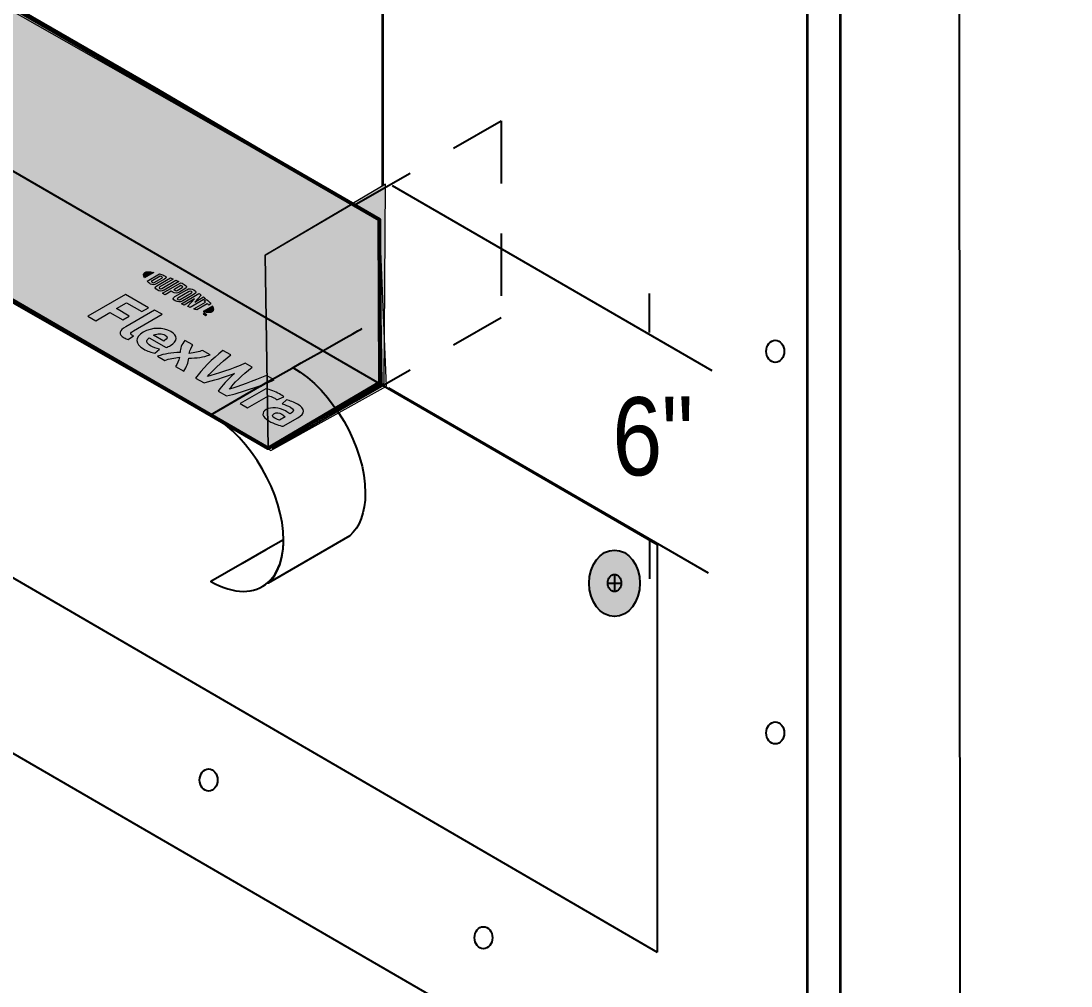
# Model space of a CAD drawing. Header units: inches. Extents: x -17.6 to 82.3, y -15.1 to 23.2.
# Drawn here: x -7.056 to -4.956, y -2.628 to -0.698 of the extents above; entities that cross this region are included whole.
import ezdxf

# ---------------------------------------------------------------- set-up
doc = ezdxf.new("R2010")
doc.units = ezdxf.units.IN
doc.header["$MEASUREMENT"] = 0
for name, pattern in [('AI-Linetype-14', [0.1875, 0.125, -0.0625]), ('AI-Linetype-15', [0.1875, 0.125, -0.0625]), ('AI-Linetype-16', [0.1875, 0.125, -0.0625])]:
    doc.linetypes.add(name, pattern=pattern)
for name, color, linetype, lineweight in [('.ATI-HATCH', 7, 'Continuous', 0), ('G-ANNO-TTLB', 7, 'Continuous', 0), ('TYVEK', 7, 'Continuous', 0)]:
    doc.layers.add(name, color=color, linetype=linetype, lineweight=lineweight)

# ---------------------------------------------------------------- blocks, each defined once
blk = doc.blocks.new('Block_63')
at = {"layer": 'TYVEK', "true_color": 0x000000, "transparency": 33554687}
h = blk.add_hatch(color=18, dxfattribs=at)
h.dxf.hatch_style = 2
edge = h.paths.add_edge_path()
edge.add_spline(control_points=[(-6.9219, -1.2885), (-6.9219, -1.2885), (-6.8469, -1.245), (-6.8469, -1.245), (-6.8469, -1.245), (-6.8009, -1.2714), (-6.8009, -1.2714), (-6.8009, -1.2714), (-6.814, -1.279), (-6.814, -1.279), (-6.814, -1.279), (-6.8446, -1.2614), (-6.8446, -1.2614), (-6.8446, -1.2614), (-6.8649, -1.2733), (-6.8649, -1.2733), (-6.8649, -1.2733), (-6.8392, -1.288), (-6.8392, -1.288), (-6.8392, -1.288), (-6.8523, -1.2956), (-6.8523, -1.2956), (-6.8523, -1.2956), (-6.878, -1.2808), (-6.878, -1.2808), (-6.878, -1.2808), (-6.9065, -1.2974), (-6.9065, -1.2974), (-6.9065, -1.2974), (-6.9219, -1.2885), (-6.9219, -1.2885)], knot_values=[0, 0, 0, 0, 1, 1, 1, 2, 2, 2, 3, 3, 3, 4, 4, 4, 5, 5, 5, 6, 6, 6, 7, 7, 7, 8, 8, 8, 9, 9, 9, 10, 10, 10, 10], degree=3, periodic=0)
h = blk.add_hatch(color=18, dxfattribs=at)
h.dxf.hatch_style = 2
edge = h.paths.add_edge_path()
edge.add_spline(control_points=[(-6.831, -1.3178), (-6.8368, -1.3212), (-6.8384, -1.3238), (-6.8341, -1.3263), (-6.833, -1.3269), (-6.8318, -1.3275), (-6.8306, -1.3279), (-6.8306, -1.3279), (-6.8412, -1.3353), (-6.8412, -1.3353), (-6.8437, -1.3344), (-6.8475, -1.3327), (-6.8496, -1.3315), (-6.8621, -1.3244), (-6.859, -1.3168), (-6.8462, -1.3094), (-6.8462, -1.3094), (-6.789, -1.2762), (-6.789, -1.2762), (-6.789, -1.2762), (-6.7732, -1.2842), (-6.7732, -1.2842), (-6.7732, -1.2842), (-6.831, -1.3178), (-6.831, -1.3178)], knot_values=[0, 0, 0, 0, 1, 1, 1, 2, 2, 2, 3, 3, 3, 4, 4, 4, 5, 5, 5, 6, 6, 6, 7, 7, 7, 8, 8, 8, 8], degree=3, periodic=0)
h = blk.add_hatch(color=18, dxfattribs=at)
h.dxf.hatch_style = 2
edge = h.paths.add_edge_path()
edge.add_spline(control_points=[(-6.7906, -1.3263), (-6.7906, -1.3263), (-6.7701, -1.3381), (-6.7701, -1.3381), (-6.7701, -1.3381), (-6.7688, -1.3373), (-6.7688, -1.3373), (-6.7628, -1.3338), (-6.7617, -1.3294), (-6.7676, -1.326), (-6.7739, -1.3224), (-6.7824, -1.3226), (-6.7906, -1.3263)], knot_values=[0, 0, 0, 0, 1, 1, 1, 2, 2, 2, 3, 3, 3, 4, 4, 4, 4], degree=3, periodic=0)
edge = h.paths.add_edge_path()
edge.add_spline(control_points=[(-6.7881, -1.3626), (-6.795, -1.3611), (-6.8035, -1.358), (-6.8107, -1.3539), (-6.828, -1.3439), (-6.829, -1.3307), (-6.8112, -1.3204), (-6.7942, -1.3105), (-6.7717, -1.3101), (-6.7559, -1.3192), (-6.7417, -1.3273), (-6.7424, -1.3384), (-6.7567, -1.3467), (-6.7599, -1.3486), (-6.7629, -1.3501), (-6.7653, -1.3512), (-6.7653, -1.3512), (-6.7994, -1.3316), (-6.7994, -1.3316), (-6.8066, -1.3374), (-6.8054, -1.3426), (-6.7967, -1.3475), (-6.7914, -1.3506), (-6.7852, -1.3528), (-6.7786, -1.3543), (-6.7786, -1.3543), (-6.7881, -1.3626), (-6.7881, -1.3626)], knot_values=[0, 0, 0, 0, 1, 1, 1, 2, 2, 2, 3, 3, 3, 4, 4, 4, 5, 5, 5, 6, 6, 6, 7, 7, 7, 8, 8, 8, 9, 9, 9, 9], degree=3, periodic=0)
h = blk.add_hatch(color=18, dxfattribs=at)
h.dxf.hatch_style = 2
edge = h.paths.add_edge_path()
edge.add_spline(control_points=[(-6.7377, -1.3611), (-6.737, -1.3524), (-6.7353, -1.3448), (-6.728, -1.3367), (-6.728, -1.3367), (-6.7119, -1.3459), (-6.7119, -1.3459), (-6.7153, -1.3495), (-6.7178, -1.3565), (-6.7192, -1.3627), (-6.7093, -1.3616), (-6.6995, -1.3599), (-6.6928, -1.3569), (-6.6928, -1.3569), (-6.6777, -1.3656), (-6.6777, -1.3656), (-6.6916, -1.3704), (-6.7042, -1.3722), (-6.7205, -1.3724), (-6.7214, -1.3819), (-6.7236, -1.3892), (-6.7305, -1.3984), (-6.7305, -1.3984), (-6.7466, -1.3891), (-6.7466, -1.3891), (-6.7429, -1.3844), (-6.7403, -1.3766), (-6.7389, -1.3706), (-6.7489, -1.3716), (-6.7592, -1.3731), (-6.7683, -1.3767), (-6.7683, -1.3767), (-6.7828, -1.3684), (-6.7828, -1.3684), (-6.769, -1.3635), (-6.7553, -1.3614), (-6.7377, -1.3611)], knot_values=[0, 0, 0, 0, 1, 1, 1, 2, 2, 2, 3, 3, 3, 4, 4, 4, 5, 5, 5, 6, 6, 6, 7, 7, 7, 8, 8, 8, 9, 9, 9, 10, 10, 10, 11, 11, 11, 12, 12, 12, 12], degree=3, periodic=0)
h = blk.add_hatch(color=18, dxfattribs=at)
h.dxf.hatch_style = 2
edge = h.paths.add_edge_path()
edge.add_spline(control_points=[(-6.565, -1.4069), (-6.565, -1.4069), (-6.5492, -1.4159), (-6.5492, -1.4159), (-6.5783, -1.4281), (-6.6148, -1.4411), (-6.6446, -1.4477), (-6.6446, -1.4477), (-6.6615, -1.438), (-6.6615, -1.438), (-6.6534, -1.4272), (-6.6425, -1.4153), (-6.6289, -1.4028), (-6.6505, -1.4107), (-6.6709, -1.4171), (-6.6897, -1.4218), (-6.6897, -1.4218), (-6.7067, -1.4121), (-6.7067, -1.4121), (-6.6948, -1.3952), (-6.673, -1.3737), (-6.652, -1.3569), (-6.652, -1.3569), (-6.6364, -1.3659), (-6.6364, -1.3659), (-6.6556, -1.3809), (-6.6749, -1.3991), (-6.683, -1.409), (-6.6659, -1.4044), (-6.634, -1.3942), (-6.6075, -1.3824), (-6.6075, -1.3824), (-6.5937, -1.3904), (-6.5937, -1.3904), (-6.6138, -1.4058), (-6.6314, -1.4241), (-6.6392, -1.4341), (-6.6223, -1.4293), (-6.5908, -1.4181), (-6.565, -1.4069)], knot_values=[0, 0, 0, 0, 1, 1, 1, 2, 2, 2, 3, 3, 3, 4, 4, 4, 5, 5, 5, 6, 6, 6, 7, 7, 7, 8, 8, 8, 9, 9, 9, 10, 10, 10, 11, 11, 11, 12, 12, 12, 13, 13, 13, 13], degree=3, periodic=0)
h = blk.add_hatch(color=18, dxfattribs=at)
h.dxf.hatch_style = 2
edge = h.paths.add_edge_path()
edge.add_spline(control_points=[(-6.5389, -1.4437), (-6.535, -1.446), (-6.5318, -1.4483), (-6.5301, -1.4499), (-6.5301, -1.4499), (-6.5444, -1.4557), (-6.5444, -1.4557), (-6.5456, -1.4542), (-6.5476, -1.4528), (-6.5499, -1.4515), (-6.5539, -1.4492), (-6.5574, -1.4481), (-6.5607, -1.4474), (-6.5607, -1.4474), (-6.6027, -1.4718), (-6.6027, -1.4718), (-6.6027, -1.4718), (-6.6176, -1.4632), (-6.6176, -1.4632), (-6.6176, -1.4632), (-6.5663, -1.4335), (-6.5663, -1.4335), (-6.5576, -1.4351), (-6.5467, -1.4393), (-6.5389, -1.4437)], knot_values=[0, 0, 0, 0, 1, 1, 1, 2, 2, 2, 3, 3, 3, 4, 4, 4, 5, 5, 5, 6, 6, 6, 7, 7, 7, 8, 8, 8, 8], degree=3, periodic=0)
h = blk.add_hatch(color=18, dxfattribs=at)
h.dxf.hatch_style = 2
edge = h.paths.add_edge_path()
edge.add_spline(control_points=[(-6.5388, -1.496), (-6.5388, -1.496), (-6.5274, -1.4893), (-6.5274, -1.4893), (-6.5293, -1.4876), (-6.5316, -1.4859), (-6.5342, -1.4844), (-6.5392, -1.4815), (-6.545, -1.4804), (-6.55, -1.4834), (-6.5545, -1.486), (-6.5536, -1.4892), (-6.5479, -1.4925), (-6.5447, -1.4943), (-6.5413, -1.4955), (-6.5388, -1.496)], knot_values=[0, 0, 0, 0, 1, 1, 1, 2, 2, 2, 3, 3, 3, 4, 4, 4, 5, 5, 5, 5], degree=3, periodic=0)
edge = h.paths.add_edge_path()
edge.add_spline(control_points=[(-6.56, -1.4978), (-6.5748, -1.4893), (-6.5751, -1.4808), (-6.5654, -1.4752), (-6.5548, -1.4691), (-6.5399, -1.4705), (-6.5268, -1.4779), (-6.5238, -1.4796), (-6.5203, -1.4821), (-6.5181, -1.4839), (-6.5181, -1.4839), (-6.5155, -1.4824), (-6.5155, -1.4824), (-6.509, -1.4786), (-6.5096, -1.4746), (-6.5169, -1.4705), (-6.5216, -1.4678), (-6.5274, -1.4653), (-6.5337, -1.4638), (-6.5337, -1.4638), (-6.5248, -1.4555), (-6.5248, -1.4555), (-6.5183, -1.4571), (-6.5095, -1.4606), (-6.5029, -1.4644), (-6.4871, -1.4735), (-6.4875, -1.4829), (-6.502, -1.4913), (-6.502, -1.4913), (-6.5318, -1.5086), (-6.5318, -1.5086), (-6.5384, -1.5073), (-6.5492, -1.504), (-6.56, -1.4978)], knot_values=[0, 0, 0, 0, 1, 1, 1, 2, 2, 2, 3, 3, 3, 4, 4, 4, 5, 5, 5, 6, 6, 6, 7, 7, 7, 8, 8, 8, 9, 9, 9, 10, 10, 10, 11, 11, 11, 11], degree=3, periodic=0)
at = {"layer": 'TYVEK'}
for points, knots in [([(-6.9219, -1.2885), (-6.9219, -1.2885), (-6.8469, -1.245), (-6.8469, -1.245), (-6.8469, -1.245), (-6.8009, -1.2714), (-6.8009, -1.2714), (-6.8009, -1.2714), (-6.814, -1.279), (-6.814, -1.279), (-6.814, -1.279), (-6.8446, -1.2614), (-6.8446, -1.2614), (-6.8446, -1.2614), (-6.8649, -1.2733), (-6.8649, -1.2733), (-6.8649, -1.2733), (-6.8392, -1.288), (-6.8392, -1.288), (-6.8392, -1.288), (-6.8523, -1.2956), (-6.8523, -1.2956), (-6.8523, -1.2956), (-6.878, -1.2808), (-6.878, -1.2808), (-6.878, -1.2808), (-6.9065, -1.2974), (-6.9065, -1.2974), (-6.9065, -1.2974), (-6.9219, -1.2885), (-6.9219, -1.2885)], [0, 0, 0, 0, 1, 1, 1, 2, 2, 2, 3, 3, 3, 4, 4, 4, 5, 5, 5, 6, 6, 6, 7, 7, 7, 8, 8, 8, 9, 9, 9, 10, 10, 10, 10]), ([(-6.831, -1.3178), (-6.8368, -1.3212), (-6.8384, -1.3238), (-6.8341, -1.3263), (-6.833, -1.3269), (-6.8318, -1.3275), (-6.8306, -1.3279), (-6.8306, -1.3279), (-6.8412, -1.3353), (-6.8412, -1.3353), (-6.8437, -1.3344), (-6.8475, -1.3327), (-6.8496, -1.3315), (-6.8621, -1.3244), (-6.859, -1.3168), (-6.8462, -1.3094), (-6.8462, -1.3094), (-6.789, -1.2762), (-6.789, -1.2762), (-6.789, -1.2762), (-6.7732, -1.2842), (-6.7732, -1.2842), (-6.7732, -1.2842), (-6.831, -1.3178), (-6.831, -1.3178)], [0, 0, 0, 0, 1, 1, 1, 2, 2, 2, 3, 3, 3, 4, 4, 4, 5, 5, 5, 6, 6, 6, 7, 7, 7, 8, 8, 8, 8]), ([(-6.7881, -1.3626), (-6.795, -1.3611), (-6.8035, -1.358), (-6.8107, -1.3539), (-6.828, -1.3439), (-6.829, -1.3307), (-6.8112, -1.3204), (-6.7942, -1.3105), (-6.7717, -1.3101), (-6.7559, -1.3192), (-6.7417, -1.3273), (-6.7424, -1.3384), (-6.7567, -1.3467), (-6.7599, -1.3486), (-6.7629, -1.3501), (-6.7653, -1.3512), (-6.7653, -1.3512), (-6.7994, -1.3316), (-6.7994, -1.3316), (-6.8066, -1.3374), (-6.8054, -1.3426), (-6.7967, -1.3475), (-6.7914, -1.3506), (-6.7852, -1.3528), (-6.7786, -1.3543), (-6.7786, -1.3543), (-6.7881, -1.3626), (-6.7881, -1.3626)], [0, 0, 0, 0, 1, 1, 1, 2, 2, 2, 3, 3, 3, 4, 4, 4, 5, 5, 5, 6, 6, 6, 7, 7, 7, 8, 8, 8, 9, 9, 9, 9]), ([(-6.7906, -1.3263), (-6.7906, -1.3263), (-6.7701, -1.3381), (-6.7701, -1.3381), (-6.7701, -1.3381), (-6.7688, -1.3373), (-6.7688, -1.3373), (-6.7628, -1.3338), (-6.7617, -1.3294), (-6.7676, -1.326), (-6.7739, -1.3224), (-6.7824, -1.3226), (-6.7906, -1.3263)], [0, 0, 0, 0, 1, 1, 1, 2, 2, 2, 3, 3, 3, 4, 4, 4, 4]), ([(-6.7377, -1.3611), (-6.737, -1.3524), (-6.7353, -1.3448), (-6.728, -1.3367), (-6.728, -1.3367), (-6.7119, -1.3459), (-6.7119, -1.3459), (-6.7153, -1.3495), (-6.7178, -1.3565), (-6.7192, -1.3627), (-6.7093, -1.3616), (-6.6995, -1.3599), (-6.6928, -1.3569), (-6.6928, -1.3569), (-6.6777, -1.3656), (-6.6777, -1.3656), (-6.6916, -1.3704), (-6.7042, -1.3722), (-6.7205, -1.3724), (-6.7214, -1.3819), (-6.7236, -1.3892), (-6.7305, -1.3984), (-6.7305, -1.3984), (-6.7466, -1.3891), (-6.7466, -1.3891), (-6.7429, -1.3844), (-6.7403, -1.3766), (-6.7389, -1.3706), (-6.7489, -1.3716), (-6.7592, -1.3731), (-6.7683, -1.3767), (-6.7683, -1.3767), (-6.7828, -1.3684), (-6.7828, -1.3684), (-6.769, -1.3635), (-6.7553, -1.3614), (-6.7377, -1.3611)], [0, 0, 0, 0, 1, 1, 1, 2, 2, 2, 3, 3, 3, 4, 4, 4, 5, 5, 5, 6, 6, 6, 7, 7, 7, 8, 8, 8, 9, 9, 9, 10, 10, 10, 11, 11, 11, 12, 12, 12, 12]), ([(-6.565, -1.4069), (-6.565, -1.4069), (-6.5492, -1.4159), (-6.5492, -1.4159), (-6.5783, -1.4281), (-6.6148, -1.4411), (-6.6446, -1.4477), (-6.6446, -1.4477), (-6.6615, -1.438), (-6.6615, -1.438), (-6.6534, -1.4272), (-6.6425, -1.4153), (-6.6289, -1.4028), (-6.6505, -1.4107), (-6.6709, -1.4171), (-6.6897, -1.4218), (-6.6897, -1.4218), (-6.7067, -1.4121), (-6.7067, -1.4121), (-6.6948, -1.3952), (-6.673, -1.3737), (-6.652, -1.3569), (-6.652, -1.3569), (-6.6364, -1.3659), (-6.6364, -1.3659), (-6.6556, -1.3809), (-6.6749, -1.3991), (-6.683, -1.409), (-6.6659, -1.4044), (-6.634, -1.3942), (-6.6075, -1.3824), (-6.6075, -1.3824), (-6.5937, -1.3904), (-6.5937, -1.3904), (-6.6138, -1.4058), (-6.6314, -1.4241), (-6.6392, -1.4341), (-6.6223, -1.4293), (-6.5908, -1.4181), (-6.565, -1.4069)], [0, 0, 0, 0, 1, 1, 1, 2, 2, 2, 3, 3, 3, 4, 4, 4, 5, 5, 5, 6, 6, 6, 7, 7, 7, 8, 8, 8, 9, 9, 9, 10, 10, 10, 11, 11, 11, 12, 12, 12, 13, 13, 13, 13]), ([(-6.5389, -1.4437), (-6.535, -1.446), (-6.5318, -1.4483), (-6.5301, -1.4499), (-6.5301, -1.4499), (-6.5444, -1.4557), (-6.5444, -1.4557), (-6.5456, -1.4542), (-6.5476, -1.4528), (-6.5499, -1.4515), (-6.5539, -1.4492), (-6.5574, -1.4481), (-6.5607, -1.4474), (-6.5607, -1.4474), (-6.6027, -1.4718), (-6.6027, -1.4718), (-6.6027, -1.4718), (-6.6176, -1.4632), (-6.6176, -1.4632), (-6.6176, -1.4632), (-6.5663, -1.4335), (-6.5663, -1.4335), (-6.5576, -1.4351), (-6.5467, -1.4393), (-6.5389, -1.4437)], [0, 0, 0, 0, 1, 1, 1, 2, 2, 2, 3, 3, 3, 4, 4, 4, 5, 5, 5, 6, 6, 6, 7, 7, 7, 8, 8, 8, 8]), ([(-6.56, -1.4978), (-6.5748, -1.4893), (-6.5751, -1.4808), (-6.5654, -1.4752), (-6.5548, -1.4691), (-6.5399, -1.4705), (-6.5268, -1.4779), (-6.5238, -1.4796), (-6.5203, -1.4821), (-6.5181, -1.4839), (-6.5181, -1.4839), (-6.5155, -1.4824), (-6.5155, -1.4824), (-6.509, -1.4786), (-6.5096, -1.4746), (-6.5169, -1.4705), (-6.5216, -1.4678), (-6.5274, -1.4653), (-6.5337, -1.4638), (-6.5337, -1.4638), (-6.5248, -1.4555), (-6.5248, -1.4555), (-6.5183, -1.4571), (-6.5095, -1.4606), (-6.5029, -1.4644), (-6.4871, -1.4735), (-6.4875, -1.4829), (-6.502, -1.4913), (-6.502, -1.4913), (-6.5318, -1.5086), (-6.5318, -1.5086), (-6.5384, -1.5073), (-6.5492, -1.504), (-6.56, -1.4978)], [0, 0, 0, 0, 1, 1, 1, 2, 2, 2, 3, 3, 3, 4, 4, 4, 5, 5, 5, 6, 6, 6, 7, 7, 7, 8, 8, 8, 9, 9, 9, 10, 10, 10, 11, 11, 11, 11]), ([(-6.5388, -1.496), (-6.5388, -1.496), (-6.5274, -1.4893), (-6.5274, -1.4893), (-6.5293, -1.4876), (-6.5316, -1.4859), (-6.5342, -1.4844), (-6.5392, -1.4815), (-6.545, -1.4804), (-6.55, -1.4834), (-6.5545, -1.486), (-6.5536, -1.4892), (-6.5479, -1.4925), (-6.5447, -1.4943), (-6.5413, -1.4955), (-6.5388, -1.496)], [0, 0, 0, 0, 1, 1, 1, 2, 2, 2, 3, 3, 3, 4, 4, 4, 5, 5, 5, 5])]:
    blk.add_open_spline(points, degree=3, knots=knots, dxfattribs=at)
blk = doc.blocks.new('Block_64')
at = {"layer": 'TYVEK', "true_color": 0x000000, "transparency": 33554687}
h = blk.add_hatch(color=18, dxfattribs=at)
h.dxf.hatch_style = 2
edge = h.paths.add_edge_path()
edge.add_spline(control_points=[(-6.8085, -1.2009), (-6.8119, -1.2029), (-6.8118, -1.2067), (-6.8087, -1.2117), (-6.8087, -1.2117), (-6.7899, -1.2008), (-6.7899, -1.2008), (-6.7985, -1.199), (-6.8051, -1.1989), (-6.8085, -1.2009)], knot_values=[0, 0, 0, 0, 1, 1, 1, 2, 2, 2, 3, 3, 3, 3], degree=3, periodic=0)
h = blk.add_hatch(color=18, dxfattribs=at)
h.dxf.hatch_style = 2
edge = h.paths.add_edge_path()
edge.add_spline(control_points=[(-6.7892, -1.2209), (-6.7907, -1.2217), (-6.792, -1.2215), (-6.7931, -1.2209), (-6.7939, -1.2204), (-6.7948, -1.2195), (-6.7956, -1.2188), (-6.7956, -1.2188), (-6.7776, -1.2083), (-6.7776, -1.2083), (-6.7763, -1.2088), (-6.7748, -1.2093), (-6.7739, -1.2098), (-6.7729, -1.2104), (-6.7725, -1.2112), (-6.774, -1.212), (-6.774, -1.212), (-6.7892, -1.2209), (-6.7892, -1.2209)], knot_values=[0, 0, 0, 0, 1, 1, 1, 2, 2, 2, 3, 3, 3, 4, 4, 4, 5, 5, 5, 6, 6, 6, 6], degree=3, periodic=0)
edge = h.paths.add_edge_path()
edge.add_spline(control_points=[(-6.7686, -1.2074), (-6.7702, -1.2065), (-6.7731, -1.2054), (-6.7787, -1.2037), (-6.7787, -1.2037), (-6.8036, -1.2182), (-6.8036, -1.2182), (-6.801, -1.221), (-6.7987, -1.2231), (-6.7971, -1.224), (-6.7933, -1.2262), (-6.7889, -1.2261), (-6.7852, -1.2239), (-6.7852, -1.2239), (-6.7686, -1.2143), (-6.7686, -1.2143), (-6.7649, -1.2122), (-6.7648, -1.2096), (-6.7686, -1.2074)], knot_values=[0, 0, 0, 0, 1, 1, 1, 2, 2, 2, 3, 3, 3, 4, 4, 4, 5, 5, 5, 6, 6, 6, 6], degree=3, periodic=0)
h = blk.add_hatch(color=18, dxfattribs=at)
h.dxf.hatch_style = 2
edge = h.paths.add_edge_path()
edge.add_spline(control_points=[(-6.7743, -1.2328), (-6.7757, -1.2337), (-6.7771, -1.2339), (-6.7787, -1.2327), (-6.7803, -1.2316), (-6.78, -1.2309), (-6.7783, -1.2299), (-6.7783, -1.2299), (-6.7512, -1.2141), (-6.7512, -1.2141), (-6.7525, -1.2135), (-6.7555, -1.2122), (-6.7568, -1.2117), (-6.7568, -1.2117), (-6.7842, -1.2276), (-6.7842, -1.2276), (-6.7886, -1.2301), (-6.7882, -1.2324), (-6.7837, -1.2356), (-6.7796, -1.2386), (-6.7744, -1.2389), (-6.7695, -1.2361), (-6.7695, -1.2361), (-6.7405, -1.2192), (-6.7405, -1.2192), (-6.7415, -1.2187), (-6.745, -1.217), (-6.7461, -1.2165), (-6.7461, -1.2165), (-6.7743, -1.2328), (-6.7743, -1.2328)], knot_values=[0, 0, 0, 0, 1, 1, 1, 2, 2, 2, 3, 3, 3, 4, 4, 4, 5, 5, 5, 6, 6, 6, 7, 7, 7, 8, 8, 8, 9, 9, 9, 10, 10, 10, 10], degree=3, periodic=0)
h = blk.add_hatch(color=18, dxfattribs=at)
h.dxf.hatch_style = 2
edge = h.paths.add_edge_path()
edge.add_spline(control_points=[(-6.7435, -1.2367), (-6.745, -1.2377), (-6.7464, -1.2378), (-6.7485, -1.2366), (-6.7485, -1.2366), (-6.7503, -1.2356), (-6.7503, -1.2356), (-6.7503, -1.2356), (-6.7359, -1.2272), (-6.7359, -1.2272), (-6.735, -1.2276), (-6.7346, -1.2279), (-6.7341, -1.2281), (-6.7318, -1.2294), (-6.7322, -1.2302), (-6.7338, -1.2311), (-6.7338, -1.2311), (-6.7435, -1.2367), (-6.7435, -1.2367)], knot_values=[0, 0, 0, 0, 1, 1, 1, 2, 2, 2, 3, 3, 3, 4, 4, 4, 5, 5, 5, 6, 6, 6, 6], degree=3, periodic=0)
edge = h.paths.add_edge_path()
edge.add_spline(control_points=[(-6.7287, -1.2254), (-6.7296, -1.2248), (-6.733, -1.223), (-6.7362, -1.2214), (-6.7362, -1.2214), (-6.7727, -1.2426), (-6.7727, -1.2426), (-6.7718, -1.2432), (-6.7692, -1.2448), (-6.7678, -1.2457), (-6.7678, -1.2457), (-6.7554, -1.2385), (-6.7554, -1.2385), (-6.7554, -1.2385), (-6.7534, -1.2397), (-6.7534, -1.2397), (-6.7479, -1.2428), (-6.7433, -1.2427), (-6.7386, -1.24), (-6.7386, -1.24), (-6.7279, -1.2337), (-6.7279, -1.2337), (-6.7233, -1.2311), (-6.7236, -1.2283), (-6.7287, -1.2254)], knot_values=[0, 0, 0, 0, 1, 1, 1, 2, 2, 2, 3, 3, 3, 4, 4, 4, 5, 5, 5, 6, 6, 6, 7, 7, 7, 8, 8, 8, 8], degree=3, periodic=0)
h = blk.add_hatch(color=18, dxfattribs=at)
h.dxf.hatch_style = 2
edge = h.paths.add_edge_path()
edge.add_spline(control_points=[(-6.7377, -1.2548), (-6.7392, -1.2556), (-6.7404, -1.2558), (-6.7423, -1.2547), (-6.7442, -1.2537), (-6.7439, -1.2529), (-6.7424, -1.2521), (-6.7424, -1.2521), (-6.7197, -1.2388), (-6.7197, -1.2388), (-6.7182, -1.238), (-6.7168, -1.2378), (-6.715, -1.2389), (-6.7132, -1.24), (-6.7135, -1.2407), (-6.715, -1.2415), (-6.715, -1.2415), (-6.7377, -1.2548), (-6.7377, -1.2548)], knot_values=[0, 0, 0, 0, 1, 1, 1, 2, 2, 2, 3, 3, 3, 4, 4, 4, 5, 5, 5, 6, 6, 6, 6], degree=3, periodic=0)
edge = h.paths.add_edge_path()
edge.add_spline(control_points=[(-6.7099, -1.2359), (-6.7145, -1.233), (-6.7194, -1.2326), (-6.7242, -1.2354), (-6.7242, -1.2354), (-6.7481, -1.2493), (-6.7481, -1.2493), (-6.7532, -1.2522), (-6.7527, -1.2549), (-6.7474, -1.2577), (-6.7423, -1.2604), (-6.7378, -1.2608), (-6.7324, -1.2577), (-6.7324, -1.2577), (-6.7096, -1.2445), (-6.7096, -1.2445), (-6.7044, -1.2415), (-6.7049, -1.2391), (-6.7099, -1.2359)], knot_values=[0, 0, 0, 0, 1, 1, 1, 2, 2, 2, 3, 3, 3, 4, 4, 4, 5, 5, 5, 6, 6, 6, 6], degree=3, periodic=0)
h = blk.add_hatch(color=18, dxfattribs=at)
h.dxf.hatch_style = 2
edge = h.paths.add_edge_path()
edge.add_spline(control_points=[(-6.7083, -1.2603), (-6.7083, -1.2603), (-6.6955, -1.2462), (-6.6955, -1.2462), (-6.6969, -1.2452), (-6.6985, -1.244), (-6.6999, -1.2431), (-6.6999, -1.2431), (-6.7349, -1.2635), (-6.7349, -1.2635), (-6.7338, -1.264), (-6.7309, -1.2653), (-6.7294, -1.266), (-6.7294, -1.266), (-6.7091, -1.2538), (-6.7091, -1.2538), (-6.7091, -1.2538), (-6.7229, -1.2688), (-6.7229, -1.2688), (-6.7214, -1.2694), (-6.7192, -1.2703), (-6.7177, -1.2709), (-6.7177, -1.2709), (-6.6869, -1.253), (-6.6869, -1.253), (-6.688, -1.2521), (-6.6899, -1.2505), (-6.6909, -1.2498), (-6.6909, -1.2498), (-6.7083, -1.2603), (-6.7083, -1.2603)], knot_values=[0, 0, 0, 0, 1, 1, 1, 2, 2, 2, 3, 3, 3, 4, 4, 4, 5, 5, 5, 6, 6, 6, 7, 7, 7, 8, 8, 8, 9, 9, 9, 10, 10, 10, 10], degree=3, periodic=0)
h = blk.add_hatch(color=18, dxfattribs=at)
h.dxf.hatch_style = 2
edge = h.paths.add_edge_path()
edge.add_spline(control_points=[(-6.6897, -1.2576), (-6.6887, -1.2585), (-6.6877, -1.2593), (-6.6867, -1.2602), (-6.6867, -1.2602), (-6.71, -1.2737), (-6.71, -1.2737), (-6.7086, -1.2742), (-6.706, -1.2751), (-6.7042, -1.2757), (-6.7042, -1.2757), (-6.6832, -1.2635), (-6.6832, -1.2635), (-6.6822, -1.2645), (-6.6813, -1.2654), (-6.6804, -1.2663), (-6.6804, -1.2663), (-6.6759, -1.2636), (-6.6759, -1.2636), (-6.6783, -1.2608), (-6.6812, -1.2579), (-6.6849, -1.2548), (-6.6849, -1.2548), (-6.6897, -1.2576), (-6.6897, -1.2576)], knot_values=[0, 0, 0, 0, 1, 1, 1, 2, 2, 2, 3, 3, 3, 4, 4, 4, 5, 5, 5, 6, 6, 6, 7, 7, 7, 8, 8, 8, 8], degree=3, periodic=0)
h = blk.add_hatch(color=18, dxfattribs=at)
h.dxf.hatch_style = 2
edge = h.paths.add_edge_path()
edge.add_spline(control_points=[(-6.6727, -1.2789), (-6.6761, -1.2809), (-6.6827, -1.2808), (-6.6914, -1.2791), (-6.6914, -1.2791), (-6.6726, -1.2681), (-6.6726, -1.2681), (-6.6694, -1.2731), (-6.6693, -1.2769), (-6.6727, -1.2789)], knot_values=[0, 0, 0, 0, 1, 1, 1, 2, 2, 2, 3, 3, 3, 3], degree=3, periodic=0)
h = blk.add_hatch(color=18, dxfattribs=at)
h.dxf.hatch_style = 2
edge = h.paths.add_edge_path()
edge.add_spline(control_points=[(-6.6868, -1.2839), (-6.6868, -1.2839), (-6.6862, -1.2842), (-6.6862, -1.2842), (-6.6862, -1.2842), (-6.6867, -1.2854), (-6.6867, -1.2854), (-6.6867, -1.2854), (-6.6846, -1.2852), (-6.6846, -1.2852), (-6.6846, -1.2852), (-6.684, -1.2855), (-6.684, -1.2855), (-6.684, -1.2855), (-6.6867, -1.287), (-6.6867, -1.287), (-6.6867, -1.287), (-6.6872, -1.2867), (-6.6872, -1.2867), (-6.6872, -1.2867), (-6.6853, -1.2856), (-6.6853, -1.2856), (-6.6853, -1.2856), (-6.6874, -1.2859), (-6.6874, -1.2859), (-6.6874, -1.2859), (-6.6875, -1.2859), (-6.6875, -1.2859), (-6.6875, -1.2859), (-6.687, -1.2846), (-6.687, -1.2846), (-6.687, -1.2846), (-6.689, -1.2857), (-6.689, -1.2857), (-6.689, -1.2857), (-6.6895, -1.2855), (-6.6895, -1.2855), (-6.6895, -1.2855), (-6.6868, -1.2839), (-6.6868, -1.2839)], knot_values=[0, 0, 0, 0, 1, 1, 1, 2, 2, 2, 3, 3, 3, 4, 4, 4, 5, 5, 5, 6, 6, 6, 7, 7, 7, 8, 8, 8, 9, 9, 9, 10, 10, 10, 11, 11, 11, 12, 12, 12, 13, 13, 13, 13], degree=3, periodic=0)
edge = h.paths.add_edge_path()
edge.add_spline(control_points=[(-6.6892, -1.283), (-6.6892, -1.283), (-6.69, -1.2826), (-6.69, -1.2826), (-6.69, -1.2826), (-6.6896, -1.2823), (-6.6896, -1.2823), (-6.6896, -1.2823), (-6.6874, -1.2835), (-6.6874, -1.2835), (-6.6874, -1.2835), (-6.6878, -1.2838), (-6.6878, -1.2838), (-6.6878, -1.2838), (-6.6887, -1.2833), (-6.6887, -1.2833), (-6.6887, -1.2833), (-6.6909, -1.2846), (-6.6909, -1.2846), (-6.6909, -1.2846), (-6.6914, -1.2843), (-6.6914, -1.2843), (-6.6914, -1.2843), (-6.6892, -1.283), (-6.6892, -1.283)], knot_values=[0, 0, 0, 0, 1, 1, 1, 2, 2, 2, 3, 3, 3, 4, 4, 4, 5, 5, 5, 6, 6, 6, 7, 7, 7, 8, 8, 8, 8], degree=3, periodic=0)
at = {"layer": 'TYVEK'}
for points, knots in [([(-6.8085, -1.2009), (-6.8119, -1.2029), (-6.8118, -1.2067), (-6.8087, -1.2117), (-6.8087, -1.2117), (-6.7899, -1.2008), (-6.7899, -1.2008), (-6.7985, -1.199), (-6.8051, -1.1989), (-6.8085, -1.2009)], [0, 0, 0, 0, 1, 1, 1, 2, 2, 2, 3, 3, 3, 3]), ([(-6.7686, -1.2074), (-6.7702, -1.2065), (-6.7731, -1.2054), (-6.7787, -1.2037), (-6.7787, -1.2037), (-6.8036, -1.2182), (-6.8036, -1.2182), (-6.801, -1.221), (-6.7987, -1.2231), (-6.7971, -1.224), (-6.7933, -1.2262), (-6.7889, -1.2261), (-6.7852, -1.2239), (-6.7852, -1.2239), (-6.7686, -1.2143), (-6.7686, -1.2143), (-6.7649, -1.2122), (-6.7648, -1.2096), (-6.7686, -1.2074)], [0, 0, 0, 0, 1, 1, 1, 2, 2, 2, 3, 3, 3, 4, 4, 4, 5, 5, 5, 6, 6, 6, 6]), ([(-6.7892, -1.2209), (-6.7907, -1.2217), (-6.792, -1.2215), (-6.7931, -1.2209), (-6.7939, -1.2204), (-6.7948, -1.2195), (-6.7956, -1.2188), (-6.7956, -1.2188), (-6.7776, -1.2083), (-6.7776, -1.2083), (-6.7763, -1.2088), (-6.7748, -1.2093), (-6.7739, -1.2098), (-6.7729, -1.2104), (-6.7725, -1.2112), (-6.774, -1.212), (-6.774, -1.212), (-6.7892, -1.2209), (-6.7892, -1.2209)], [0, 0, 0, 0, 1, 1, 1, 2, 2, 2, 3, 3, 3, 4, 4, 4, 5, 5, 5, 6, 6, 6, 6]), ([(-6.7743, -1.2328), (-6.7757, -1.2337), (-6.7771, -1.2339), (-6.7787, -1.2327), (-6.7803, -1.2316), (-6.78, -1.2309), (-6.7783, -1.2299), (-6.7783, -1.2299), (-6.7512, -1.2141), (-6.7512, -1.2141), (-6.7525, -1.2135), (-6.7555, -1.2122), (-6.7568, -1.2117), (-6.7568, -1.2117), (-6.7842, -1.2276), (-6.7842, -1.2276), (-6.7886, -1.2301), (-6.7882, -1.2324), (-6.7837, -1.2356), (-6.7796, -1.2386), (-6.7744, -1.2389), (-6.7695, -1.2361), (-6.7695, -1.2361), (-6.7405, -1.2192), (-6.7405, -1.2192), (-6.7415, -1.2187), (-6.745, -1.217), (-6.7461, -1.2165), (-6.7461, -1.2165), (-6.7743, -1.2328), (-6.7743, -1.2328)], [0, 0, 0, 0, 1, 1, 1, 2, 2, 2, 3, 3, 3, 4, 4, 4, 5, 5, 5, 6, 6, 6, 7, 7, 7, 8, 8, 8, 9, 9, 9, 10, 10, 10, 10]), ([(-6.7287, -1.2254), (-6.7296, -1.2248), (-6.733, -1.223), (-6.7362, -1.2214), (-6.7362, -1.2214), (-6.7727, -1.2426), (-6.7727, -1.2426), (-6.7718, -1.2432), (-6.7692, -1.2448), (-6.7678, -1.2457), (-6.7678, -1.2457), (-6.7554, -1.2385), (-6.7554, -1.2385), (-6.7554, -1.2385), (-6.7534, -1.2397), (-6.7534, -1.2397), (-6.7479, -1.2428), (-6.7433, -1.2427), (-6.7386, -1.24), (-6.7386, -1.24), (-6.7279, -1.2337), (-6.7279, -1.2337), (-6.7233, -1.2311), (-6.7236, -1.2283), (-6.7287, -1.2254)], [0, 0, 0, 0, 1, 1, 1, 2, 2, 2, 3, 3, 3, 4, 4, 4, 5, 5, 5, 6, 6, 6, 7, 7, 7, 8, 8, 8, 8]), ([(-6.7099, -1.2359), (-6.7145, -1.233), (-6.7194, -1.2326), (-6.7242, -1.2354), (-6.7242, -1.2354), (-6.7481, -1.2493), (-6.7481, -1.2493), (-6.7532, -1.2522), (-6.7527, -1.2549), (-6.7474, -1.2577), (-6.7423, -1.2604), (-6.7378, -1.2608), (-6.7324, -1.2577), (-6.7324, -1.2577), (-6.7096, -1.2445), (-6.7096, -1.2445), (-6.7044, -1.2415), (-6.7049, -1.2391), (-6.7099, -1.2359)], [0, 0, 0, 0, 1, 1, 1, 2, 2, 2, 3, 3, 3, 4, 4, 4, 5, 5, 5, 6, 6, 6, 6]), ([(-6.7435, -1.2367), (-6.745, -1.2377), (-6.7464, -1.2378), (-6.7485, -1.2366), (-6.7485, -1.2366), (-6.7503, -1.2356), (-6.7503, -1.2356), (-6.7503, -1.2356), (-6.7359, -1.2272), (-6.7359, -1.2272), (-6.735, -1.2276), (-6.7346, -1.2279), (-6.7341, -1.2281), (-6.7318, -1.2294), (-6.7322, -1.2302), (-6.7338, -1.2311), (-6.7338, -1.2311), (-6.7435, -1.2367), (-6.7435, -1.2367)], [0, 0, 0, 0, 1, 1, 1, 2, 2, 2, 3, 3, 3, 4, 4, 4, 5, 5, 5, 6, 6, 6, 6]), ([(-6.7377, -1.2548), (-6.7392, -1.2556), (-6.7404, -1.2558), (-6.7423, -1.2547), (-6.7442, -1.2537), (-6.7439, -1.2529), (-6.7424, -1.2521), (-6.7424, -1.2521), (-6.7197, -1.2388), (-6.7197, -1.2388), (-6.7182, -1.238), (-6.7168, -1.2378), (-6.715, -1.2389), (-6.7132, -1.24), (-6.7135, -1.2407), (-6.715, -1.2415), (-6.715, -1.2415), (-6.7377, -1.2548), (-6.7377, -1.2548)], [0, 0, 0, 0, 1, 1, 1, 2, 2, 2, 3, 3, 3, 4, 4, 4, 5, 5, 5, 6, 6, 6, 6]), ([(-6.7083, -1.2603), (-6.7083, -1.2603), (-6.6955, -1.2462), (-6.6955, -1.2462), (-6.6969, -1.2452), (-6.6985, -1.244), (-6.6999, -1.2431), (-6.6999, -1.2431), (-6.7349, -1.2635), (-6.7349, -1.2635), (-6.7338, -1.264), (-6.7309, -1.2653), (-6.7294, -1.266), (-6.7294, -1.266), (-6.7091, -1.2538), (-6.7091, -1.2538), (-6.7091, -1.2538), (-6.7229, -1.2688), (-6.7229, -1.2688), (-6.7214, -1.2694), (-6.7192, -1.2703), (-6.7177, -1.2709), (-6.7177, -1.2709), (-6.6869, -1.253), (-6.6869, -1.253), (-6.688, -1.2521), (-6.6899, -1.2505), (-6.6909, -1.2498), (-6.6909, -1.2498), (-6.7083, -1.2603), (-6.7083, -1.2603)], [0, 0, 0, 0, 1, 1, 1, 2, 2, 2, 3, 3, 3, 4, 4, 4, 5, 5, 5, 6, 6, 6, 7, 7, 7, 8, 8, 8, 9, 9, 9, 10, 10, 10, 10]), ([(-6.6897, -1.2576), (-6.6887, -1.2585), (-6.6877, -1.2593), (-6.6867, -1.2602), (-6.6867, -1.2602), (-6.71, -1.2737), (-6.71, -1.2737), (-6.7086, -1.2742), (-6.706, -1.2751), (-6.7042, -1.2757), (-6.7042, -1.2757), (-6.6832, -1.2635), (-6.6832, -1.2635), (-6.6822, -1.2645), (-6.6813, -1.2654), (-6.6804, -1.2663), (-6.6804, -1.2663), (-6.6759, -1.2636), (-6.6759, -1.2636), (-6.6783, -1.2608), (-6.6812, -1.2579), (-6.6849, -1.2548), (-6.6849, -1.2548), (-6.6897, -1.2576), (-6.6897, -1.2576)], [0, 0, 0, 0, 1, 1, 1, 2, 2, 2, 3, 3, 3, 4, 4, 4, 5, 5, 5, 6, 6, 6, 7, 7, 7, 8, 8, 8, 8]), ([(-6.6727, -1.2789), (-6.6761, -1.2809), (-6.6827, -1.2808), (-6.6914, -1.2791), (-6.6914, -1.2791), (-6.6726, -1.2681), (-6.6726, -1.2681), (-6.6694, -1.2731), (-6.6693, -1.2769), (-6.6727, -1.2789)], [0, 0, 0, 0, 1, 1, 1, 2, 2, 2, 3, 3, 3, 3]), ([(-6.6892, -1.283), (-6.6892, -1.283), (-6.69, -1.2826), (-6.69, -1.2826), (-6.69, -1.2826), (-6.6896, -1.2823), (-6.6896, -1.2823), (-6.6896, -1.2823), (-6.6874, -1.2835), (-6.6874, -1.2835), (-6.6874, -1.2835), (-6.6878, -1.2838), (-6.6878, -1.2838), (-6.6878, -1.2838), (-6.6887, -1.2833), (-6.6887, -1.2833), (-6.6887, -1.2833), (-6.6909, -1.2846), (-6.6909, -1.2846), (-6.6909, -1.2846), (-6.6914, -1.2843), (-6.6914, -1.2843), (-6.6914, -1.2843), (-6.6892, -1.283), (-6.6892, -1.283)], [0, 0, 0, 0, 1, 1, 1, 2, 2, 2, 3, 3, 3, 4, 4, 4, 5, 5, 5, 6, 6, 6, 7, 7, 7, 8, 8, 8, 8]), ([(-6.6868, -1.2839), (-6.6868, -1.2839), (-6.6862, -1.2842), (-6.6862, -1.2842), (-6.6862, -1.2842), (-6.6867, -1.2854), (-6.6867, -1.2854), (-6.6867, -1.2854), (-6.6846, -1.2852), (-6.6846, -1.2852), (-6.6846, -1.2852), (-6.684, -1.2855), (-6.684, -1.2855), (-6.684, -1.2855), (-6.6867, -1.287), (-6.6867, -1.287), (-6.6867, -1.287), (-6.6872, -1.2867), (-6.6872, -1.2867), (-6.6872, -1.2867), (-6.6853, -1.2856), (-6.6853, -1.2856), (-6.6853, -1.2856), (-6.6874, -1.2859), (-6.6874, -1.2859), (-6.6874, -1.2859), (-6.6875, -1.2859), (-6.6875, -1.2859), (-6.6875, -1.2859), (-6.687, -1.2846), (-6.687, -1.2846), (-6.687, -1.2846), (-6.689, -1.2857), (-6.689, -1.2857), (-6.689, -1.2857), (-6.6895, -1.2855), (-6.6895, -1.2855), (-6.6895, -1.2855), (-6.6868, -1.2839), (-6.6868, -1.2839)], [0, 0, 0, 0, 1, 1, 1, 2, 2, 2, 3, 3, 3, 4, 4, 4, 5, 5, 5, 6, 6, 6, 7, 7, 7, 8, 8, 8, 9, 9, 9, 10, 10, 10, 11, 11, 11, 12, 12, 12, 13, 13, 13, 13])]:
    blk.add_open_spline(points, degree=3, knots=knots, dxfattribs=at)
blk = doc.blocks.new('Block_62')
at = {"layer": 'TYVEK'}
for name in ['Block_64', 'Block_63']:
    blk.add_blockref(name, (0, 0), dxfattribs=at)
blk = doc.blocks.new('Block_65')
at = {"layer": 'TYVEK', "color": 18, "lineweight": 25, "true_color": 0x000000}
for points in [[(-8.3473, -0.2048), (-8.114, -0.0715), (-6.3389, -1.0958)], [(-8.3985, -0.2327)], [(-6.3342, -1.4235)]]:
    blk.add_lwpolyline(points, dxfattribs=at)
blk = doc.blocks.new('Block_294')
at = {"layer": 'TYVEK', "color": 252, "lineweight": 25, "true_color": 0x848484}
for centre in [(-8.4239, -1.2251), (-7.8179, -1.5703), (-7.264, -1.8859), (-6.6806, -2.216), (-6.1309, -2.5314)]:
    blk.add_ellipse(centre, major_axis=(0, 0.0221), ratio=0.812499, dxfattribs=at)

msp = doc.modelspace()

# ---------------------------------------------------------------- hatches: boundary and pattern name
at = {"layer": '.ATI-HATCH', "true_color": 0x808080, "transparency": 33554483}
msp.add_hatch(color=8, dxfattribs=at).paths.add_polyline_path([(-8.114, 0.325), (-8.6197, 0.0453), (-8.6158, -0.3582), (-6.5615, -1.552), (-6.5675, -1.166), (-6.3938, -1.0642), (-8.1103, -0.0611)])
at = {"layer": 'G-ANNO-TTLB', "true_color": 0xff00ff, "transparency": 33554687}
h = msp.add_hatch(color=6, dxfattribs=at)
edge = h.paths.add_edge_path()
edge.add_spline(control_points=[(24.6253, -11.0625), (24.6253, -11.0625), (-16.0625, -11.0625), (-16.0625, -11.0625), (-16.0625, -11.0625), (-16.0625, 23.0625), (-16.0625, 23.0625), (-16.0625, 23.0625), (24.6253, 23.0625), (24.6253, 23.0625), (24.6253, 23.0625), (24.6253, -11.0625), (24.6253, -11.0625)], knot_values=[0, 0, 0, 0, 1, 1, 1, 2, 2, 2, 3, 3, 3, 4, 4, 4, 4], degree=3, periodic=0)
edge = h.paths.add_edge_path()
edge.add_spline(control_points=[(-15.9375, 22.9375), (-15.9375, 22.9375), (-15.9375, -10.9375), (-15.9375, -10.9375), (-15.9375, -10.9375), (24.5003, -10.9375), (24.5003, -10.9375), (24.5003, -10.9375), (24.5003, 22.9375), (24.5003, 22.9375), (24.5003, 22.9375), (-15.9375, 22.9375), (-15.9375, 22.9375)], knot_values=[0, 0, 0, 0, 1, 1, 1, 2, 2, 2, 3, 3, 3, 4, 4, 4, 4], degree=3, periodic=0)
edge.add_line((-15.9375, 22.9375), (-15.9375, 22.9375))
at = {"layer": 'TYVEK', "true_color": 0x000000, "transparency": 33554687}
h = msp.add_hatch(color=18, dxfattribs=at)
h.dxf.hatch_style = 2
h.paths.add_polyline_path([(-6.5675, -1.166), (-6.5615, -1.552), (-6.3297, -1.422), (-6.3267, -1.0242)])
at = {"layer": 'TYVEK', "true_color": 0x003b71, "transparency": 33554687}
h = msp.add_hatch(color=156, dxfattribs=at)
h.dxf.hatch_style = 2
edge = h.paths.add_edge_path()
edge.add_ellipse((-5.8688, -1.8224), major_axis=(0, 0.0664), ratio=0.766948, start_angle=0, end_angle=360)

# ---------------------------------------------------------------- linework, layer by layer
at = {"layer": '.ATI-HATCH'}
msp.add_lwpolyline([(-8.114, 0.325), (-8.6197, 0.0453), (-8.6158, -0.3582), (-6.5615, -1.552), (-6.5675, -1.166), (-6.3938, -1.0642), (-8.1103, -0.0611)], close=True, dxfattribs=at)
at = {"layer": 'G-ANNO-TTLB'}
for points in [[(24.6253, -11.0625), (24.6253, -11.0625), (-16.0625, -11.0625), (-16.0625, -11.0625), (-16.0625, -11.0625), (-16.0625, 23.0625), (-16.0625, 23.0625), (-16.0625, 23.0625), (24.6253, 23.0625), (24.6253, 23.0625), (24.6253, 23.0625), (24.6253, -11.0625), (24.6253, -11.0625)], [(-15.9375, 22.9375), (-15.9375, 22.9375), (-15.9375, -10.9375), (-15.9375, -10.9375), (-15.9375, -10.9375), (24.5003, -10.9375), (24.5003, -10.9375), (24.5003, -10.9375), (24.5003, 22.9375), (24.5003, 22.9375), (24.5003, 22.9375), (-15.9375, 22.9375), (-15.9375, 22.9375)]]:
    msp.add_open_spline(points, degree=3, knots=[0, 0, 0, 0, 1, 1, 1, 2, 2, 2, 3, 3, 3, 4, 4, 4, 4], dxfattribs=at)
at = {"layer": 'TYVEK', "color": 33, "lineweight": 25, "true_color": 0xcc9966}
msp.add_line((-5.1776, -2.8989), (-5.1811, 2.993), dxfattribs=at)
at = {"layer": 'TYVEK', "color": 2, "lineweight": 35, "true_color": 0xffff00}
for p, q in [((-5.4167, -3.0416), (-5.4167, 2.8523)), ((-5.4835, 2.8137), (-5.4835, -3.0802))]:
    msp.add_line(p, q, dxfattribs=at)
at = {"layer": 'TYVEK', "color": 4, "lineweight": 25, "true_color": 0x00ffff}
for p, q in [((-8.9684, 0.099), (-5.7833, -1.7449)), ((-8.9684, -0.7119), (-5.7833, -2.56)), ((-6.5538, -1.5532), (-6.3311, -1.4259)), ((-5.7833, -1.7452), (-5.7833, -2.56))]:
    msp.add_line(p, q, dxfattribs=at)
at = {"layer": 'TYVEK', "color": 4, "linetype": 'AI-Linetype-14', "lineweight": 25, "true_color": 0x00ffff}
msp.add_line((-6.3862, -1.0642), (-6.0953, -0.8979), dxfattribs=at)
at = {"layer": 'TYVEK', "color": 4, "linetype": 'AI-Linetype-15', "lineweight": 25, "true_color": 0x00ffff}
msp.add_line((-6.0953, -0.8979), (-6.0953, -1.2912), dxfattribs=at)
at = {"layer": 'TYVEK', "color": 2, "lineweight": 25, "true_color": 0xffff00}
msp.add_line((-9.2201, -0.919), (-5.4869, -3.0802), dxfattribs=at)
at = {"layer": 'TYVEK', "color": 1, "lineweight": 25, "true_color": 0xff0000}
for p, q in [((-6.3132, -1.0272), (-5.6739, -1.397)), ((-5.7986, -1.3213), (-5.7986, -1.2432)), ((-6.3209, -1.4318), (-5.6816, -1.8016)), ((-5.7986, -1.7353), (-5.7986, -1.8135))]:
    msp.add_line(p, q, dxfattribs=at)
at = {"layer": 'TYVEK', "color": 4, "linetype": 'AI-Linetype-16', "lineweight": 25, "true_color": 0x00ffff}
msp.add_line((-6.3862, -1.4574), (-6.0953, -1.2912), dxfattribs=at)
at = {"layer": 'TYVEK', "color": 18, "lineweight": 25, "true_color": 0x080808}
for p, q in [((-5.8688, -1.8049), (-5.8688, -1.8391)), ((-5.8823, -1.822), (-5.8552, -1.822))]:
    msp.add_line(p, q, dxfattribs=at)
at = {"layer": 'TYVEK', "color": 2, "lineweight": 35, "true_color": 0xffff00}
msp.add_lwpolyline([(-8.3925, 0.1843), (-8.3925, 2.9424), (-6.3329, 1.7487), (-6.3329, -1.0272)], dxfattribs=at)
at = {"layer": 'TYVEK', "color": 4, "lineweight": 25, "true_color": 0x00ffff}
msp.add_lwpolyline([(-8.1062, -0.0712), (-8.6158, -0.3582), (-6.5615, -1.552), (-6.3342, -1.4235), (-6.3389, -1.0958), (-6.781, -0.8359)], close=True, dxfattribs=at)
at = {"layer": 'TYVEK', "color": 18, "lineweight": 25, "true_color": 0x000000}
msp.add_lwpolyline([(-8.3473, -0.2048), (-8.1127, -0.0728), (-6.3376, -1.0971)], dxfattribs=at)
at = {"layer": 'TYVEK'}
msp.add_lwpolyline([(-6.5675, -1.166), (-6.5615, -1.552), (-6.3297, -1.422), (-6.3267, -1.0242)], close=True, dxfattribs=at)
at = {"layer": 'TYVEK', "color": 252, "lineweight": 25, "true_color": 0x848484}
for centre in [(-5.5473, -1.3587), (-5.5473, -2.1218)]:
    msp.add_ellipse(centre, major_axis=(0, 0.0221), ratio=0.812499, dxfattribs=at)
at = {"layer": 'TYVEK', "color": 18, "lineweight": 25, "true_color": 0x000000}
msp.add_ellipse((-5.8688, -1.8224), major_axis=(0, 0.0664), ratio=0.766948, dxfattribs=at)
at = {"layer": 'TYVEK', "color": 18, "lineweight": 25, "true_color": 0x080808}
msp.add_ellipse((-5.8688, -1.822), major_axis=(0, 0.0171), ratio=0.788846, dxfattribs=at)
at = {"layer": 'TYVEK', "color": 250, "lineweight": 53, "true_color": 0x231f20}
msp.add_open_spline([(-8.6197, 0.0453), (-8.6197, 0.0453), (-8.114, 0.325), (-8.114, 0.325), (-8.114, 0.325), (-8.114, -0.0521), (-8.114, -0.0521), (-8.114, -0.0621), (-8.1086, -0.0714), (-8.0999, -0.0764), (-8.0999, -0.0764), (-6.3389, -1.0958), (-6.3389, -1.0958), (-6.3389, -1.0958), (-6.3377, -1.4202), (-6.3377, -1.4202), (-6.3377, -1.4202), (-6.5615, -1.552), (-6.5615, -1.552), (-6.5615, -1.552), (-8.601, -0.3694), (-8.601, -0.3694), (-8.6113, -0.3634), (-8.6177, -0.3524), (-8.6178, -0.3404), (-8.6178, -0.3404), (-8.6197, 0.0453), (-8.6197, 0.0453)], degree=3, knots=[0, 0, 0, 0, 1, 1, 1, 2, 2, 2, 3, 3, 3, 4, 4, 4, 5, 5, 5, 6, 6, 6, 7, 7, 7, 8, 8, 8, 9, 9, 9, 9], dxfattribs=at)
at = {"layer": 'TYVEK'}
msp.add_open_spline([(-8.616, 0.025), (-8.616, 0.025), (-8.1103, 0.3046), (-8.1103, 0.3046), (-8.1103, 0.3046), (-8.1103, -0.0611), (-8.1103, -0.0611), (-8.1103, -0.0797), (-8.1097, -0.0893), (-8.0935, -0.0984), (-8.0935, -0.0984), (-6.3389, -1.0958), (-6.3389, -1.0958), (-6.3389, -1.0958), (-6.3246, -1.4281), (-6.3246, -1.4281), (-6.3246, -1.4281), (-6.5562, -1.5569), (-6.5562, -1.5569), (-6.5562, -1.5569), (-8.6141, -0.3801), (-8.6141, -0.3801), (-8.6141, -0.3801), (-8.616, 0.025), (-8.616, 0.025)], degree=3, knots=[0, 0, 0, 0, 1, 1, 1, 2, 2, 2, 3, 3, 3, 4, 4, 4, 5, 5, 5, 6, 6, 6, 7, 7, 7, 8, 8, 8, 8], dxfattribs=at)
at = {"layer": 'TYVEK', "color": 250, "lineweight": 25, "true_color": 0x231f20}
for points, knots in [([(-6.3981, -1.7276), (-6.3981, -1.7276), (-6.5618, -1.8222), (-6.5618, -1.8222), (-6.5483, -1.8102), (-6.5387, -1.7925), (-6.5341, -1.7699), (-6.5319, -1.7599), (-6.5308, -1.749), (-6.5308, -1.7372), (-6.5308, -1.7372), (-6.5308, -1.7367), (-6.5308, -1.7367), (-6.5308, -1.644), (-6.5958, -1.5315), (-6.6759, -1.4853), (-6.6759, -1.4853), (-6.579, -1.4293), (-6.579, -1.4293), (-6.5788, -1.4293), (-6.3733, -1.3127), (-6.3733, -1.3127)], [0, 0, 0, 0, 1, 1, 1, 2, 2, 2, 3, 3, 3, 4, 4, 4, 5, 5, 5, 6, 6, 6, 7, 7, 7, 7]), ([(-6.5123, -1.3907), (-6.4322, -1.4369), (-6.3672, -1.5494), (-6.3672, -1.642), (-6.3672, -1.6811), (-6.3787, -1.7102), (-6.3981, -1.7276)], [0, 0, 0, 0, 1, 1, 1, 2, 2, 2, 2]), ([(-6.5308, -1.7356), (-6.5308, -1.7474), (-6.5319, -1.7583), (-6.5341, -1.7683), (-6.5387, -1.7909), (-6.5483, -1.8086), (-6.5618, -1.8206), (-6.5883, -1.8444), (-6.6295, -1.8456), (-6.6759, -1.8188), (-6.6759, -1.8188), (-6.6138, -1.783), (-6.6138, -1.783), (-6.6138, -1.783), (-6.6134, -1.7827), (-6.6134, -1.7827), (-6.6134, -1.7827), (-6.5659, -1.7556), (-6.5659, -1.7556), (-6.5659, -1.7556), (-6.5308, -1.7356), (-6.5308, -1.7356)], [0, 0, 0, 0, 1, 1, 1, 2, 2, 2, 3, 3, 3, 4, 4, 4, 5, 5, 5, 6, 6, 6, 7, 7, 7, 7])]:
    msp.add_open_spline(points, degree=3, knots=knots, dxfattribs=at)

# ---------------------------------------------------------------- block references
at = {"layer": 'TYVEK'}
for name in ['Block_65', 'Block_294', 'Block_62']:
    msp.add_blockref(name, (0, 0), dxfattribs=at)

# ---------------------------------------------------------------- texts
at = {"layer": 'TYVEK', "insert": (-5.8718, -1.6098), "char_height": 0.2, "attachment_point": 7, "rotation": 0.9999}
msp.add_mtext('\\C1;\\c255;\\FArial Narrow|b0|i0|c1;\\H0.156250;\\W1.000002;6"', dxfattribs=at)

doc.saveas('drawing.dxf')
